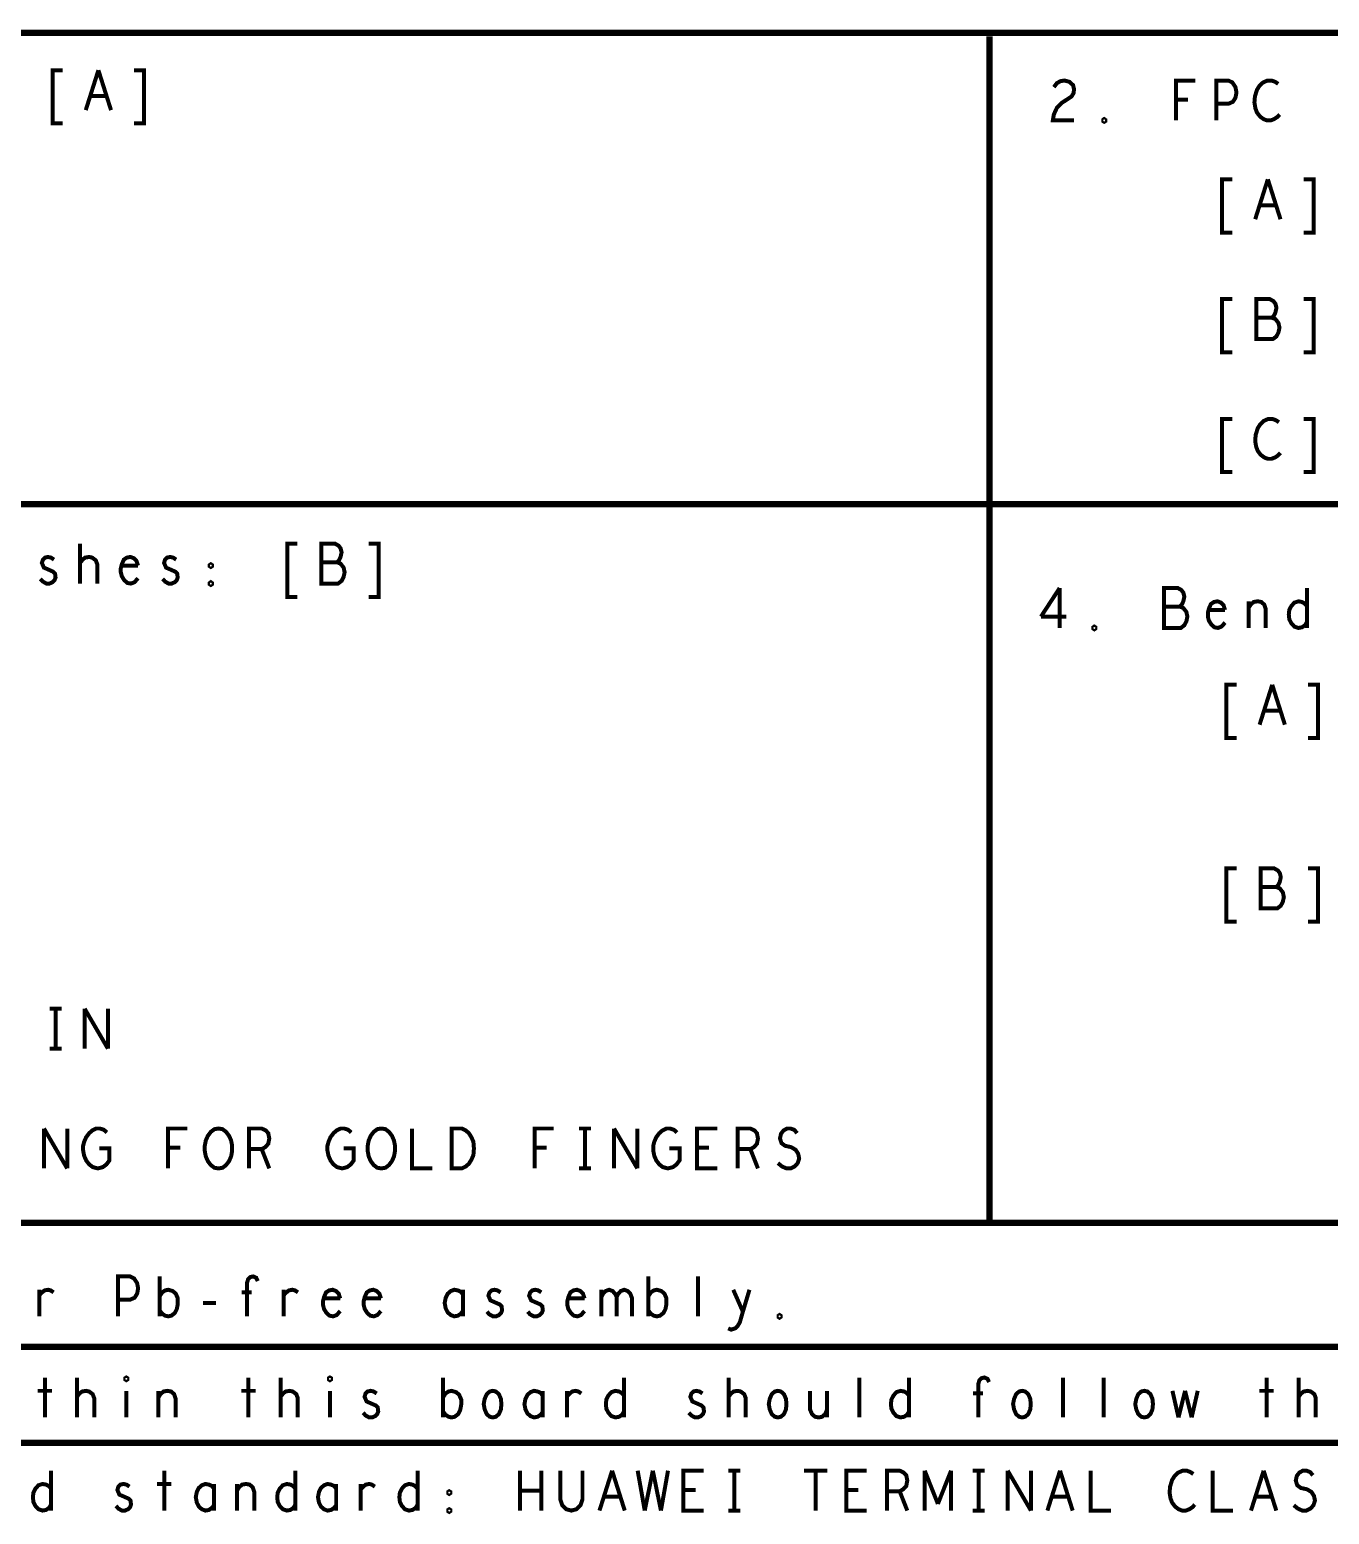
# Model space of a CAD drawing. Header units: millimetres. Extents: x 0 to 442, y 0 to 314.
# Drawn here: x 40.3 to 81.64, y 141.36 to 188.58 of the extents above; entities that cross this region are included whole.
import ezdxf

# ---------------------------------------------------------------- set-up
doc = ezdxf.new("R2010")
doc.units = ezdxf.units.MM
doc.header["$LTSCALE"] = 23.1
doc.layers.get('0').update_dxf_attribs({"linetype": 'CONTINUOUS'})

msp = doc.modelspace()

# ---------------------------------------------------------------- linework, layer by layer
for points, const_width in [([(14.383, 188.483), (140.911, 188.483)], 0.203), ([(70.826, 188.373), (70.826, 150.637), (140.911, 150.637)], 0.203), ([(41.348, 187.296), (41.026, 187.296), (41.026, 185.603), (41.348, 185.603)], 0.127), ([(42.08, 186.026), (42.482, 187.296)], 0.127), ([(42.482, 187.296), (42.884, 186.026)], 0.127), ([(43.617, 185.603), (43.938, 185.603), (43.938, 187.296), (43.617, 187.296)], 0.127), ([(72.876, 186.757), (72.973, 186.884), (73.085, 186.947), (73.214, 186.968), (73.375, 186.926), (73.487, 186.82), (73.519, 186.693), (73.503, 186.566), (73.439, 186.46), (73.117, 186.249), (72.973, 186.1), (72.876, 185.889), (72.844, 185.698), (73.519, 185.698)], 0.127), ([(76.762, 185.698), (76.762, 186.968), (77.373, 186.968)], 0.127), ([(78.041, 185.698), (78.041, 186.968), (78.427, 186.968), (78.556, 186.905), (78.653, 186.757), (78.685, 186.587), (78.653, 186.418), (78.572, 186.291), (78.427, 186.227), (78.041, 186.227)], 0.127), ([(80.012, 186.862), (79.916, 186.926), (79.803, 186.968), (79.675, 186.968), (79.53, 186.905), (79.417, 186.799), (79.337, 186.672), (79.273, 186.46), (79.257, 186.27), (79.289, 186.079), (79.337, 185.952), (79.433, 185.825), (79.546, 185.741), (79.659, 185.698), (79.771, 185.698), (79.884, 185.741), (79.98, 185.804), (80.061, 185.889)], 0.127), ([(42.739, 186.471), (42.225, 186.471)], 0.127), ([(77.148, 186.354), (76.762, 186.354)], 0.127), ([(78.549, 183.825), (78.227, 183.825), (78.227, 182.131), (78.549, 182.131)], 0.127), ([(79.281, 182.555), (79.683, 183.825)], 0.127), ([(79.683, 183.825), (80.086, 182.555)], 0.127), ([(80.818, 182.131), (81.14, 182.131), (81.14, 183.825), (80.818, 183.825)], 0.127), ([(79.941, 182.999), (79.426, 182.999)], 0.127), ([(78.549, 180.015), (78.227, 180.015), (78.227, 178.321), (78.549, 178.321)], 0.127), ([(79.812, 179.422), (79.877, 179.486), (79.925, 179.591), (79.957, 179.74), (79.925, 179.867), (79.861, 179.951), (79.748, 180.015), (79.313, 180.015), (79.313, 178.745), (79.844, 178.745), (79.957, 178.829), (80.021, 178.956), (80.054, 179.105), (80.021, 179.253), (79.925, 179.38), (79.812, 179.422), (79.313, 179.422)], 0.127), ([(80.818, 178.321), (81.14, 178.321), (81.14, 180.015), (80.818, 180.015)], 0.127), ([(78.549, 176.205), (78.227, 176.205), (78.227, 174.511), (78.549, 174.511)], 0.127), ([(80.037, 176.099), (79.941, 176.162), (79.828, 176.205), (79.699, 176.205), (79.555, 176.141), (79.442, 176.035), (79.362, 175.908), (79.297, 175.697), (79.281, 175.506), (79.313, 175.316), (79.362, 175.189), (79.458, 175.062), (79.571, 174.977), (79.683, 174.935), (79.796, 174.935), (79.909, 174.977), (80.005, 175.041), (80.086, 175.125)], 0.127), ([(80.818, 174.511), (81.14, 174.511), (81.14, 176.205), (80.818, 176.205)], 0.127), ([(14.383, 173.497), (140.911, 173.497)], 0.203), ([(41.899, 170.967), (41.899, 172.237)], 0.127), ([(48.811, 172.237), (48.489, 172.237), (48.489, 170.544), (48.811, 170.544)], 0.127), ([(50.074, 171.645), (50.138, 171.708), (50.186, 171.814), (50.219, 171.962), (50.186, 172.089), (50.122, 172.174), (50.009, 172.237), (49.575, 172.237), (49.575, 170.967), (50.106, 170.967), (50.219, 171.052), (50.283, 171.179), (50.315, 171.327), (50.283, 171.475), (50.186, 171.602), (50.074, 171.645), (49.575, 171.645)], 0.127), ([(51.08, 170.544), (51.401, 170.544), (51.401, 172.237), (51.08, 172.237)], 0.127), ([(40.636, 171.115), (40.717, 171.031), (40.829, 170.967), (40.926, 170.967), (41.022, 171.01), (41.086, 171.073), (41.119, 171.158), (41.103, 171.285), (41.038, 171.348), (40.749, 171.475), (40.684, 171.623), (40.717, 171.729), (40.781, 171.793), (40.877, 171.814), (40.974, 171.793), (41.07, 171.729)], 0.127), ([(41.899, 171.623), (41.98, 171.729), (42.06, 171.793), (42.189, 171.814), (42.285, 171.793), (42.398, 171.708), (42.446, 171.581), (42.446, 170.967)], 0.127), ([(43.742, 171.539), (43.693, 171.687), (43.613, 171.772), (43.5, 171.814), (43.388, 171.793), (43.291, 171.729), (43.227, 171.581), (43.195, 171.454), (43.195, 171.327), (43.227, 171.2), (43.307, 171.073), (43.404, 170.988), (43.516, 170.967), (43.629, 171.01), (43.742, 171.137)], 0.127), ([(43.227, 171.539), (43.742, 171.539)], 0.127), ([(44.522, 171.115), (44.603, 171.031), (44.715, 170.967), (44.812, 170.967), (44.908, 171.01), (44.973, 171.073), (45.005, 171.158), (44.989, 171.285), (44.924, 171.348), (44.635, 171.475), (44.571, 171.623), (44.603, 171.729), (44.667, 171.793), (44.764, 171.814), (44.86, 171.793), (44.957, 171.729)], 0.127), ([(73.061, 170.826), (72.466, 169.916)], 0.127), ([(73.061, 169.556), (73.061, 170.826)], 0.127), ([(76.883, 170.234), (76.947, 170.297), (76.995, 170.403), (77.027, 170.551), (76.995, 170.678), (76.931, 170.763), (76.818, 170.826), (76.384, 170.826), (76.384, 169.556), (76.915, 169.556), (77.027, 169.641), (77.092, 169.768), (77.124, 169.916), (77.092, 170.064), (76.995, 170.191), (76.883, 170.234), (76.384, 170.234)], 0.127), ([(78.323, 170.128), (78.275, 170.276), (78.194, 170.361), (78.082, 170.403), (77.969, 170.382), (77.872, 170.318), (77.808, 170.17), (77.776, 170.043), (77.776, 169.916), (77.808, 169.789), (77.888, 169.662), (77.985, 169.577), (78.098, 169.556), (78.21, 169.599), (78.323, 169.726)], 0.127), ([(79.071, 170.191), (79.136, 170.297), (79.232, 170.382), (79.361, 170.403), (79.473, 170.382), (79.57, 170.297), (79.618, 170.149), (79.618, 169.556)], 0.127), ([(80.93, 169.747), (80.865, 169.641), (80.769, 169.577), (80.656, 169.556), (80.528, 169.599), (80.431, 169.704), (80.366, 169.831), (80.35, 169.98), (80.366, 170.128), (80.431, 170.255), (80.528, 170.361), (80.656, 170.403), (80.769, 170.382), (80.849, 170.339), (80.93, 170.255)], 0.127), ([(80.93, 170.826), (80.93, 169.556)], 0.127), ([(77.808, 170.128), (78.323, 170.128)], 0.127), ([(79.071, 169.556), (79.071, 170.403)], 0.127), ([(72.466, 169.916), (73.27, 169.916)], 0.127), ([(78.688, 167.749), (78.367, 167.749), (78.367, 166.055), (78.688, 166.055)], 0.127), ([(79.421, 166.479), (79.823, 167.749)], 0.127), ([(79.823, 167.749), (80.225, 166.479)], 0.127), ([(80.958, 166.055), (81.279, 166.055), (81.279, 167.749), (80.958, 167.749)], 0.127), ([(80.08, 166.923), (79.566, 166.923)], 0.127), ([(78.688, 161.907), (78.367, 161.907), (78.367, 160.213), (78.688, 160.213)], 0.127), ([(79.952, 161.314), (80.016, 161.378), (80.064, 161.483), (80.096, 161.632), (80.064, 161.759), (80, 161.843), (79.887, 161.907), (79.453, 161.907), (79.453, 160.637), (79.984, 160.637), (80.096, 160.721), (80.161, 160.848), (80.193, 160.997), (80.161, 161.145), (80.064, 161.272), (79.952, 161.314), (79.453, 161.314)], 0.127), ([(80.958, 160.213), (81.279, 160.213), (81.279, 161.907), (80.958, 161.907)], 0.127), ([(40.927, 157.445), (41.313, 157.445)], 0.127), ([(41.12, 157.445), (41.12, 156.175)], 0.127), ([(42.045, 157.445), (42.785, 156.175)], 0.127), ([(42.045, 156.175), (42.045, 157.445)], 0.127), ([(42.785, 156.175), (42.785, 157.445)], 0.127), ([(40.927, 156.175), (41.313, 156.175)], 0.127), ([(40.75, 153.635), (41.49, 152.365)], 0.127), ([(40.75, 152.365), (40.75, 153.635)], 0.127), ([(41.49, 152.365), (41.49, 153.635)], 0.127), ([(42.512, 153), (42.834, 153), (42.834, 152.619), (42.737, 152.492), (42.624, 152.407), (42.464, 152.365), (42.303, 152.407), (42.19, 152.492), (42.094, 152.619), (42.029, 152.767), (41.997, 152.936), (41.997, 153.085), (42.029, 153.212), (42.094, 153.36), (42.19, 153.487), (42.287, 153.571), (42.415, 153.635), (42.528, 153.635), (42.657, 153.593), (42.753, 153.508)], 0.127), ([(44.701, 152.365), (44.701, 153.635), (45.312, 153.635)], 0.127), ([(47.275, 152.365), (47.275, 153.635), (47.677, 153.635), (47.806, 153.571), (47.886, 153.487), (47.919, 153.317), (47.886, 153.148), (47.79, 153.042), (47.677, 152.979), (47.275, 152.979)], 0.127), ([(50.284, 153), (50.606, 153), (50.606, 152.619), (50.51, 152.492), (50.397, 152.407), (50.236, 152.365), (50.075, 152.407), (49.962, 152.492), (49.866, 152.619), (49.802, 152.767), (49.769, 152.936), (49.769, 153.085), (49.802, 153.212), (49.866, 153.36), (49.962, 153.487), (50.059, 153.571), (50.188, 153.635), (50.3, 153.635), (50.429, 153.593), (50.526, 153.508)], 0.127), ([(52.457, 153.635), (52.457, 152.365), (53.1, 152.365)], 0.127), ([(56.359, 152.365), (56.359, 153.635), (56.97, 153.635)], 0.127), ([(57.767, 153.635), (58.153, 153.635)], 0.127), ([(57.96, 153.635), (57.96, 152.365)], 0.127), ([(58.885, 153.635), (59.626, 152.365)], 0.127), ([(58.885, 152.365), (58.885, 153.635)], 0.127), ([(59.626, 152.365), (59.626, 153.635)], 0.127), ([(60.647, 153), (60.969, 153), (60.969, 152.619), (60.873, 152.492), (60.76, 152.407), (60.599, 152.365), (60.438, 152.407), (60.326, 152.492), (60.229, 152.619), (60.165, 152.767), (60.133, 152.936), (60.133, 153.085), (60.165, 153.212), (60.229, 153.36), (60.326, 153.487), (60.422, 153.571), (60.551, 153.635), (60.663, 153.635), (60.792, 153.593), (60.889, 153.508)], 0.127), ([(62.168, 152.365), (61.525, 152.365), (61.525, 153.635), (62.168, 153.635)], 0.127), ([(62.82, 152.365), (62.82, 153.635), (63.222, 153.635), (63.351, 153.571), (63.431, 153.487), (63.464, 153.317), (63.431, 153.148), (63.335, 153.042), (63.222, 152.979), (62.82, 152.979)], 0.127), ([(64.099, 152.534), (64.228, 152.428), (64.373, 152.365), (64.501, 152.365), (64.63, 152.428), (64.727, 152.534), (64.775, 152.682), (64.743, 152.831), (64.662, 152.958), (64.518, 153.042), (64.325, 153.085), (64.212, 153.169), (64.164, 153.317), (64.196, 153.466), (64.276, 153.571), (64.389, 153.635), (64.501, 153.635), (64.614, 153.593), (64.711, 153.487)], 0.127), ([(45.087, 153.021), (44.701, 153.021)], 0.127), ([(47.677, 152.979), (47.919, 152.365)], 0.127), ([(56.745, 153.021), (56.359, 153.021)], 0.127), ([(61.911, 153.021), (61.525, 153.021)], 0.127), ([(63.222, 152.979), (63.464, 152.365)], 0.127), ([(57.767, 152.365), (58.153, 152.365)], 0.127), ([(14.383, 150.637), (70.826, 150.637)], 0.203), ([(43.102, 147.66), (43.102, 148.93), (43.488, 148.93), (43.617, 148.866), (43.714, 148.718), (43.746, 148.549), (43.714, 148.379), (43.633, 148.252), (43.488, 148.189), (43.102, 148.189)], 0.127), ([(44.43, 147.66), (44.43, 148.93)], 0.127), ([(47.214, 147.66), (47.214, 148.739), (47.246, 148.845), (47.31, 148.909), (47.407, 148.93), (47.503, 148.887), (47.552, 148.782)], 0.127), ([(59.975, 147.66), (59.975, 148.93)], 0.127), ([(61.56, 147.66), (61.56, 148.93)], 0.127), ([(40.608, 148.337), (40.689, 148.422), (40.769, 148.485), (40.882, 148.506), (40.962, 148.485), (41.059, 148.422)], 0.127), ([(40.608, 147.66), (40.608, 148.506)], 0.127), ([(44.43, 148.295), (44.511, 148.422), (44.607, 148.485), (44.704, 148.506), (44.848, 148.464), (44.945, 148.379), (45.009, 148.231), (45.009, 148.062), (44.977, 147.893), (44.913, 147.766), (44.8, 147.681), (44.704, 147.66), (44.607, 147.681), (44.511, 147.744), (44.43, 147.85)], 0.127), ([(47.359, 148.422), (47.037, 148.422)], 0.127), ([(48.381, 148.337), (48.461, 148.422), (48.542, 148.485), (48.654, 148.506), (48.735, 148.485), (48.831, 148.422)], 0.127), ([(48.381, 147.66), (48.381, 148.506)], 0.127), ([(50.175, 148.231), (50.127, 148.379), (50.046, 148.464), (49.933, 148.506), (49.821, 148.485), (49.724, 148.422), (49.66, 148.274), (49.628, 148.147), (49.628, 148.02), (49.66, 147.893), (49.74, 147.766), (49.837, 147.681), (49.949, 147.66), (50.062, 147.702), (50.175, 147.829)], 0.127), ([(49.66, 148.231), (50.175, 148.231)], 0.127), ([(51.47, 148.231), (51.422, 148.379), (51.341, 148.464), (51.229, 148.506), (51.116, 148.485), (51.02, 148.422), (50.955, 148.274), (50.923, 148.147), (50.923, 148.02), (50.955, 147.893), (51.036, 147.766), (51.132, 147.681), (51.245, 147.66), (51.357, 147.702), (51.47, 147.829)], 0.127), ([(50.955, 148.231), (51.47, 148.231)], 0.127), ([(54.077, 148.358), (54.013, 148.443), (53.916, 148.485), (53.803, 148.506), (53.691, 148.464), (53.594, 148.379), (53.53, 148.252), (53.498, 148.083), (53.53, 147.914), (53.594, 147.787), (53.691, 147.702), (53.803, 147.66), (53.916, 147.681), (54.013, 147.744), (54.077, 147.829)], 0.127), ([(54.077, 147.66), (54.077, 148.506)], 0.127), ([(54.842, 147.808), (54.922, 147.723), (55.035, 147.66), (55.131, 147.66), (55.228, 147.702), (55.292, 147.766), (55.324, 147.85), (55.308, 147.977), (55.244, 148.041), (54.954, 148.168), (54.89, 148.316), (54.922, 148.422), (54.986, 148.485), (55.083, 148.506), (55.179, 148.485), (55.276, 148.422)], 0.127), ([(56.137, 147.808), (56.217, 147.723), (56.33, 147.66), (56.426, 147.66), (56.523, 147.702), (56.587, 147.766), (56.62, 147.85), (56.604, 147.977), (56.539, 148.041), (56.249, 148.168), (56.185, 148.316), (56.217, 148.422), (56.282, 148.485), (56.378, 148.506), (56.475, 148.485), (56.571, 148.422)], 0.127), ([(57.947, 148.231), (57.899, 148.379), (57.818, 148.464), (57.706, 148.506), (57.593, 148.485), (57.497, 148.422), (57.432, 148.274), (57.4, 148.147), (57.4, 148.02), (57.432, 147.893), (57.513, 147.766), (57.609, 147.681), (57.722, 147.66), (57.834, 147.702), (57.947, 147.829)], 0.127), ([(57.432, 148.231), (57.947, 148.231)], 0.127), ([(58.486, 148.274), (58.535, 148.379), (58.615, 148.464), (58.728, 148.506), (58.84, 148.464), (58.921, 148.379), (58.969, 148.274), (58.969, 147.66)], 0.127), ([(58.486, 147.66), (58.486, 148.506)], 0.127), ([(58.969, 148.274), (59.017, 148.379), (59.098, 148.464), (59.21, 148.506), (59.323, 148.464), (59.403, 148.379), (59.452, 148.252), (59.452, 147.66)], 0.127), ([(59.975, 148.295), (60.055, 148.422), (60.152, 148.485), (60.248, 148.506), (60.393, 148.464), (60.49, 148.379), (60.554, 148.231), (60.554, 148.062), (60.522, 147.893), (60.457, 147.766), (60.345, 147.681), (60.248, 147.66), (60.152, 147.681), (60.055, 147.744), (59.975, 147.85)], 0.127), ([(62.517, 147.279), (62.614, 147.236), (62.743, 147.279), (62.823, 147.363), (62.887, 147.469), (62.984, 147.808), (63.193, 148.506)], 0.127), ([(62.678, 148.506), (62.984, 147.808)], 0.127), ([(45.806, 148.083), (46.224, 148.083)], 0.127), ([(14.402, 146.689), (140.911, 146.689)], 0.203), ([(40.779, 145.715), (40.779, 144.445)], 0.127), ([(41.801, 144.445), (41.801, 145.715)], 0.127), ([(47.256, 145.715), (47.256, 144.445)], 0.127), ([(48.278, 144.445), (48.278, 145.715)], 0.127), ([(53.444, 144.445), (53.444, 145.715)], 0.127), ([(59.204, 145.715), (59.204, 144.445)], 0.127), ([(62.528, 144.445), (62.528, 145.715)], 0.127), ([(66.687, 144.445), (66.687, 145.715)], 0.127), ([(68.272, 145.715), (68.272, 144.445)], 0.127), ([(70.477, 144.445), (70.477, 145.524), (70.509, 145.63), (70.574, 145.694), (70.67, 145.715), (70.767, 145.672), (70.815, 145.567)], 0.127), ([(73.164, 144.445), (73.164, 145.715)], 0.127), ([(74.46, 144.445), (74.46, 145.715)], 0.127), ([(79.641, 145.715), (79.641, 144.445)], 0.127), ([(80.663, 144.445), (80.663, 145.715)], 0.127), ([(40.554, 145.291), (41.005, 145.291)], 0.127), ([(41.801, 145.101), (41.882, 145.207), (41.962, 145.27), (42.091, 145.291), (42.187, 145.27), (42.3, 145.186), (42.348, 145.059), (42.348, 144.445)], 0.127), ([(43.37, 145.291), (43.37, 144.445)], 0.127), ([(44.392, 145.08), (44.456, 145.186), (44.553, 145.27), (44.682, 145.291), (44.794, 145.27), (44.891, 145.186), (44.939, 145.037), (44.939, 144.445)], 0.127), ([(44.392, 144.445), (44.392, 145.291)], 0.127), ([(47.031, 145.291), (47.482, 145.291)], 0.127), ([(48.278, 145.101), (48.359, 145.207), (48.439, 145.27), (48.568, 145.291), (48.664, 145.27), (48.777, 145.186), (48.825, 145.059), (48.825, 144.445)], 0.127), ([(49.847, 145.291), (49.847, 144.445)], 0.127), ([(50.901, 144.593), (50.982, 144.508), (51.094, 144.445), (51.191, 144.445), (51.287, 144.487), (51.352, 144.551), (51.384, 144.635), (51.368, 144.762), (51.303, 144.826), (51.014, 144.953), (50.949, 145.101), (50.982, 145.207), (51.046, 145.27), (51.143, 145.291), (51.239, 145.27), (51.336, 145.207)], 0.127), ([(53.444, 145.08), (53.524, 145.207), (53.621, 145.27), (53.717, 145.291), (53.862, 145.249), (53.959, 145.164), (54.023, 145.016), (54.023, 144.847), (53.991, 144.678), (53.926, 144.551), (53.814, 144.466), (53.717, 144.445), (53.621, 144.466), (53.524, 144.529), (53.444, 144.635)], 0.127), ([(56.614, 145.143), (56.549, 145.228), (56.453, 145.27), (56.34, 145.291), (56.228, 145.249), (56.131, 145.164), (56.067, 145.037), (56.035, 144.868), (56.067, 144.699), (56.131, 144.572), (56.228, 144.487), (56.34, 144.445), (56.453, 144.466), (56.549, 144.529), (56.614, 144.614)], 0.127), ([(56.614, 144.445), (56.614, 145.291)], 0.127), ([(57.394, 145.122), (57.475, 145.207), (57.555, 145.27), (57.668, 145.291), (57.748, 145.27), (57.845, 145.207)], 0.127), ([(57.394, 144.445), (57.394, 145.291)], 0.127), ([(59.204, 144.635), (59.14, 144.529), (59.044, 144.466), (58.931, 144.445), (58.802, 144.487), (58.706, 144.593), (58.641, 144.72), (58.625, 144.868), (58.641, 145.016), (58.706, 145.143), (58.802, 145.249), (58.931, 145.291), (59.044, 145.27), (59.124, 145.228), (59.204, 145.143)], 0.127), ([(61.264, 144.593), (61.345, 144.508), (61.457, 144.445), (61.554, 144.445), (61.65, 144.487), (61.715, 144.551), (61.747, 144.635), (61.731, 144.762), (61.667, 144.826), (61.377, 144.953), (61.313, 145.101), (61.345, 145.207), (61.409, 145.27), (61.506, 145.291), (61.602, 145.27), (61.699, 145.207)], 0.127), ([(62.528, 145.101), (62.608, 145.207), (62.689, 145.27), (62.817, 145.291), (62.914, 145.27), (63.026, 145.186), (63.075, 145.059), (63.075, 144.445)], 0.127), ([(65.118, 145.291), (65.118, 144.699), (65.183, 144.551), (65.279, 144.466), (65.392, 144.445), (65.504, 144.466), (65.601, 144.551), (65.665, 144.699)], 0.127), ([(65.665, 144.445), (65.665, 145.291)], 0.127), ([(68.272, 144.635), (68.208, 144.529), (68.111, 144.466), (67.999, 144.445), (67.87, 144.487), (67.774, 144.593), (67.709, 144.72), (67.693, 144.868), (67.709, 145.016), (67.774, 145.143), (67.87, 145.249), (67.999, 145.291), (68.111, 145.27), (68.192, 145.228), (68.272, 145.143)], 0.127), ([(70.622, 145.207), (70.3, 145.207)], 0.127), ([(76.648, 145.291), (76.841, 144.445)], 0.127), ([(76.841, 144.445), (77.051, 145.291)], 0.127), ([(77.051, 145.291), (77.26, 144.445)], 0.127), ([(77.26, 144.445), (77.453, 145.291)], 0.127), ([(79.416, 145.291), (79.867, 145.291)], 0.127), ([(80.663, 145.101), (80.744, 145.207), (80.824, 145.27), (80.953, 145.291), (81.049, 145.27), (81.162, 145.186), (81.21, 145.059), (81.21, 144.445)], 0.127), ([(14.402, 143.641), (140.911, 143.641)], 0.203), ([(40.978, 142.752), (40.978, 141.482)], 0.127), ([(44.575, 142.752), (44.575, 141.482)], 0.127), ([(48.75, 142.752), (48.75, 141.482)], 0.127), ([(52.637, 142.752), (52.637, 141.482)], 0.127), ([(55.895, 141.482), (55.895, 142.752)], 0.127), ([(56.571, 142.752), (56.571, 141.482)], 0.127), ([(57.175, 142.752), (57.175, 141.842), (57.239, 141.652), (57.368, 141.525), (57.529, 141.482), (57.689, 141.525), (57.818, 141.652), (57.882, 141.842), (57.882, 142.752)], 0.127), ([(58.422, 141.482), (58.824, 142.752)], 0.127), ([(58.824, 142.752), (59.226, 141.482)], 0.127), ([(59.637, 142.752), (59.862, 141.482)], 0.127), ([(59.862, 141.482), (60.119, 142.752)], 0.127), ([(60.119, 142.752), (60.377, 141.482)], 0.127), ([(60.377, 141.482), (60.602, 142.752)], 0.127), ([(61.737, 141.482), (61.093, 141.482), (61.093, 142.752), (61.737, 142.752)], 0.127), ([(62.517, 142.752), (62.903, 142.752)], 0.127), ([(62.71, 142.752), (62.71, 141.482)], 0.127), ([(64.931, 142.752), (65.671, 142.752)], 0.127), ([(65.301, 142.752), (65.301, 141.482)], 0.127), ([(66.918, 141.482), (66.275, 141.482), (66.275, 142.752), (66.918, 142.752)], 0.127), ([(67.57, 141.482), (67.57, 142.752), (67.972, 142.752), (68.101, 142.689), (68.181, 142.604), (68.214, 142.435), (68.181, 142.265), (68.085, 142.16), (67.972, 142.096), (67.57, 142.096)], 0.127), ([(68.769, 141.482), (68.769, 142.752)], 0.127), ([(68.769, 142.752), (69.187, 141.694)], 0.127), ([(69.187, 141.694), (69.606, 142.752)], 0.127), ([(69.606, 142.752), (69.606, 141.482)], 0.127), ([(70.29, 142.752), (70.676, 142.752)], 0.127), ([(70.483, 142.752), (70.483, 141.482)], 0.127), ([(71.408, 141.482), (71.408, 142.752)], 0.127), ([(71.408, 142.752), (72.148, 141.482)], 0.127), ([(72.148, 141.482), (72.148, 142.752)], 0.127), ([(72.671, 141.482), (73.073, 142.752)], 0.127), ([(73.073, 142.752), (73.475, 141.482)], 0.127), ([(74.047, 142.752), (74.047, 141.482), (74.691, 141.482)], 0.127), ([(77.313, 142.646), (77.217, 142.71), (77.104, 142.752), (76.976, 142.752), (76.831, 142.689), (76.718, 142.583), (76.638, 142.456), (76.574, 142.244), (76.558, 142.054), (76.59, 141.863), (76.638, 141.736), (76.734, 141.609), (76.847, 141.525), (76.96, 141.482), (77.072, 141.482), (77.185, 141.525), (77.281, 141.588), (77.362, 141.673)], 0.127), ([(77.933, 142.752), (77.933, 141.482), (78.577, 141.482)], 0.127), ([(79.148, 141.482), (79.55, 142.752)], 0.127), ([(79.55, 142.752), (79.952, 141.482)], 0.127), ([(80.508, 141.652), (80.637, 141.546), (80.782, 141.482), (80.91, 141.482), (81.039, 141.546), (81.135, 141.652), (81.184, 141.8), (81.151, 141.948), (81.071, 142.075), (80.926, 142.16), (80.733, 142.202), (80.62, 142.287), (80.572, 142.435), (80.604, 142.583), (80.685, 142.689), (80.798, 142.752), (80.91, 142.752), (81.023, 142.71), (81.119, 142.604)], 0.127), ([(40.978, 141.673), (40.914, 141.567), (40.817, 141.503), (40.704, 141.482), (40.576, 141.525), (40.479, 141.63), (40.415, 141.757), (40.399, 141.906), (40.415, 142.054), (40.479, 142.181), (40.576, 142.287), (40.704, 142.329), (40.817, 142.308), (40.897, 142.265), (40.978, 142.181)], 0.127), ([(43.038, 141.63), (43.118, 141.546), (43.231, 141.482), (43.327, 141.482), (43.424, 141.525), (43.488, 141.588), (43.52, 141.673), (43.504, 141.8), (43.44, 141.863), (43.15, 141.99), (43.086, 142.138), (43.118, 142.244), (43.183, 142.308), (43.279, 142.329), (43.376, 142.308), (43.472, 142.244)], 0.127), ([(44.349, 142.329), (44.8, 142.329)], 0.127), ([(46.16, 142.181), (46.095, 142.265), (45.999, 142.308), (45.886, 142.329), (45.773, 142.287), (45.677, 142.202), (45.613, 142.075), (45.58, 141.906), (45.613, 141.736), (45.677, 141.609), (45.773, 141.525), (45.886, 141.482), (45.999, 141.503), (46.095, 141.567), (46.16, 141.652)], 0.127), ([(46.16, 141.482), (46.16, 142.329)], 0.127), ([(46.892, 142.117), (46.956, 142.223), (47.053, 142.308), (47.181, 142.329), (47.294, 142.308), (47.391, 142.223), (47.439, 142.075), (47.439, 141.482)], 0.127), ([(46.892, 141.482), (46.892, 142.329)], 0.127), ([(48.75, 141.673), (48.686, 141.567), (48.59, 141.503), (48.477, 141.482), (48.348, 141.525), (48.252, 141.63), (48.187, 141.757), (48.171, 141.906), (48.187, 142.054), (48.252, 142.181), (48.348, 142.287), (48.477, 142.329), (48.59, 142.308), (48.67, 142.265), (48.75, 142.181)], 0.127), ([(50.046, 142.181), (49.981, 142.265), (49.885, 142.308), (49.772, 142.329), (49.66, 142.287), (49.563, 142.202), (49.499, 142.075), (49.467, 141.906), (49.499, 141.736), (49.563, 141.609), (49.66, 141.525), (49.772, 141.482), (49.885, 141.503), (49.981, 141.567), (50.046, 141.652)], 0.127), ([(50.046, 141.482), (50.046, 142.329)], 0.127), ([(50.826, 142.16), (50.907, 142.244), (50.987, 142.308), (51.1, 142.329), (51.18, 142.308), (51.277, 142.244)], 0.127), ([(50.826, 141.482), (50.826, 142.329)], 0.127), ([(52.637, 141.673), (52.572, 141.567), (52.476, 141.503), (52.363, 141.482), (52.234, 141.525), (52.138, 141.63), (52.073, 141.757), (52.057, 141.906), (52.073, 142.054), (52.138, 142.181), (52.234, 142.287), (52.363, 142.329), (52.476, 142.308), (52.556, 142.265), (52.637, 142.181)], 0.127), ([(56.571, 142.117), (55.895, 142.117)], 0.127), ([(61.479, 142.138), (61.093, 142.138)], 0.127), ([(66.661, 142.138), (66.275, 142.138)], 0.127), ([(67.972, 142.096), (68.214, 141.482)], 0.127), ([(59.081, 141.927), (58.567, 141.927)], 0.127), ([(73.331, 141.927), (72.816, 141.927)], 0.127), ([(79.808, 141.927), (79.293, 141.927)], 0.127), ([(62.517, 141.482), (62.903, 141.482)], 0.127), ([(70.29, 141.482), (70.676, 141.482)], 0.127)]:
    msp.add_lwpolyline(points, dxfattribs=dict(const_width=const_width))
at = {"const_width": 0.127}
for points in [[(74.477, 185.656), (74.445, 185.677), (74.445, 185.719), (74.477, 185.741), (74.509, 185.719), (74.509, 185.677)], [(46.059, 171.496), (46.027, 171.518), (46.027, 171.56), (46.059, 171.581), (46.091, 171.56), (46.091, 171.518)], [(46.059, 170.925), (46.027, 170.946), (46.027, 170.988), (46.059, 171.01), (46.091, 170.988), (46.091, 170.946)], [(74.163, 169.514), (74.131, 169.535), (74.131, 169.577), (74.163, 169.599), (74.195, 169.577), (74.195, 169.535)], [(46.302, 152.365), (46.173, 152.386), (46.06, 152.471), (45.964, 152.598), (45.899, 152.746), (45.867, 152.915), (45.867, 153.085), (45.899, 153.254), (45.964, 153.402), (46.06, 153.529), (46.173, 153.614), (46.302, 153.635), (46.43, 153.614), (46.543, 153.529), (46.639, 153.402), (46.704, 153.254), (46.736, 153.085), (46.736, 152.915), (46.704, 152.746), (46.639, 152.598), (46.543, 152.471), (46.43, 152.386)], [(51.483, 152.365), (51.354, 152.386), (51.242, 152.471), (51.145, 152.598), (51.081, 152.746), (51.049, 152.915), (51.049, 153.085), (51.081, 153.254), (51.145, 153.402), (51.242, 153.529), (51.354, 153.614), (51.483, 153.635), (51.612, 153.614), (51.724, 153.529), (51.821, 153.402), (51.885, 153.254), (51.917, 153.085), (51.917, 152.915), (51.885, 152.746), (51.821, 152.598), (51.724, 152.471), (51.612, 152.386)], [(53.72, 152.365), (53.72, 153.635), (54.042, 153.635), (54.17, 153.571), (54.267, 153.487), (54.347, 153.36), (54.412, 153.212), (54.428, 153), (54.412, 152.788), (54.347, 152.64), (54.267, 152.513), (54.17, 152.428), (54.042, 152.365)], [(64.151, 147.617), (64.118, 147.639), (64.118, 147.681), (64.151, 147.702), (64.183, 147.681), (64.183, 147.639)], [(43.37, 145.63), (43.338, 145.651), (43.338, 145.694), (43.37, 145.715), (43.402, 145.694), (43.402, 145.651)], [(49.847, 145.63), (49.815, 145.651), (49.815, 145.694), (49.847, 145.715), (49.879, 145.694), (49.879, 145.651)], [(55.029, 144.445), (54.932, 144.466), (54.836, 144.551), (54.771, 144.699), (54.739, 144.868), (54.771, 145.037), (54.836, 145.186), (54.932, 145.27), (55.029, 145.291), (55.125, 145.27), (55.222, 145.186), (55.286, 145.037), (55.302, 144.868), (55.286, 144.699), (55.222, 144.551), (55.125, 144.466)], [(64.097, 144.445), (64, 144.466), (63.903, 144.551), (63.839, 144.699), (63.807, 144.868), (63.839, 145.037), (63.903, 145.186), (64, 145.27), (64.097, 145.291), (64.193, 145.27), (64.29, 145.186), (64.354, 145.037), (64.37, 144.868), (64.354, 144.699), (64.29, 144.551), (64.193, 144.466)], [(71.869, 144.445), (71.772, 144.466), (71.676, 144.551), (71.612, 144.699), (71.579, 144.868), (71.612, 145.037), (71.676, 145.186), (71.772, 145.27), (71.869, 145.291), (71.965, 145.27), (72.062, 145.186), (72.126, 145.037), (72.142, 144.868), (72.126, 144.699), (72.062, 144.551), (71.965, 144.466)], [(75.755, 144.445), (75.659, 144.466), (75.562, 144.551), (75.498, 144.699), (75.466, 144.868), (75.498, 145.037), (75.562, 145.186), (75.659, 145.27), (75.755, 145.291), (75.852, 145.27), (75.948, 145.186), (76.012, 145.037), (76.029, 144.868), (76.012, 144.699), (75.948, 144.551), (75.852, 144.466)], [(53.642, 142.011), (53.61, 142.033), (53.61, 142.075), (53.642, 142.096), (53.675, 142.075), (53.675, 142.033)], [(53.642, 141.44), (53.61, 141.461), (53.61, 141.503), (53.642, 141.525), (53.675, 141.503), (53.675, 141.461)]]:
    msp.add_lwpolyline(points, close=True, dxfattribs=at)

doc.saveas('drawing.dxf')
